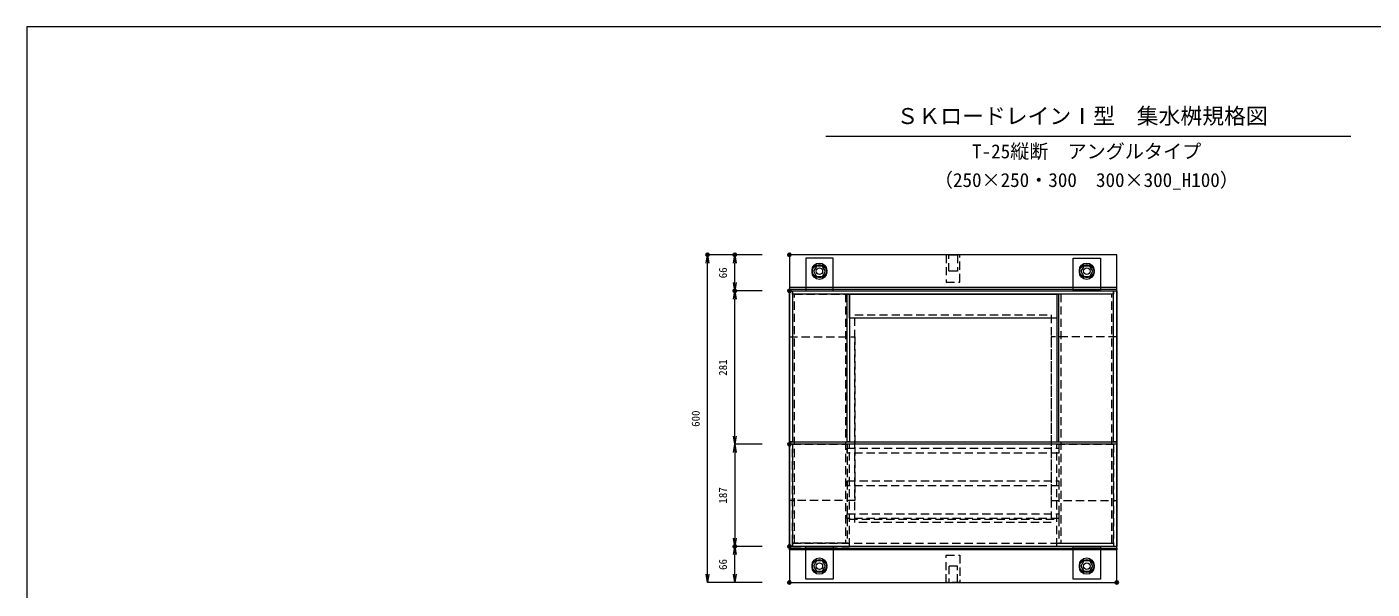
# Model space of a CAD drawing. Units: millimetres, scale not verified. Extents: x -5952 to -2062, y -185 to 2655.
# Drawn here: x -5952 to -3487, y 1626 to 2655 of the extents above; entities that cross this region are included whole.
import ezdxf
from ezdxf.enums import TextEntityAlignment as Align

# ---------------------------------------------------------------- set-up
doc = ezdxf.new("R2010")
doc.units = ezdxf.units.MM
doc.header["$LTSCALE"] = 30
doc.header["$PDMODE"] = 32
doc.header["$PDSIZE"] = 6
doc.linetypes.add('USER1', pattern=[0.75, 0.5, -0.25])
for name, color, linetype, lineweight in [('0-1_TITLE', 7, 'Continuous', 18), ('0-3_KIJUN', 3, 'Continuous', 18), ('0-5_SUNPO', 3, 'Continuous', 18), ('0-6_UKEWAKU', 4, 'Continuous', 18), ('0-9__0-0_0', 7, 'Continuous', 18)]:
    doc.layers.add(name, color=color, linetype=linetype, lineweight=lineweight)
doc.layers.add('0-A__0-2_DEFPOINTS', color=7, linetype='Continuous')
doc.styles.add('ＭＳ ゴシック', font='')
doc.styles.get('ＭＳ ゴシック').set_extended_font_data('MS Gothic')

# ---------------------------------------------------------------- blocks, each defined once
blk = doc.blocks.new('_OPEN')
at = {"layer": '0-9__0-0_0'}
blk.add_line((0, 0), (-1, 0), dxfattribs=at)
blk.add_lwpolyline([(-1, 0.167), (0, 0), (-1, -0.167)], dxfattribs=at)
blk = doc.blocks.new('_D15')
at = {"layer": '0-5_SUNPO'}
for p, q in [((1330.02, 2034.93), (1280.02, 2034.93)), ((1280.02, 1983.93), (1280.02, 2019.93)), ((1330.02, 1968.93), (1280.02, 1968.93))]:
    blk.add_line(p, q, dxfattribs=at)
at = {"layer": '0-A__0-2_DEFPOINTS'}
for p in [(1280.02, 2034.93), (1380.02, 2034.93), (1380.02, 1968.93)]:
    blk.add_point(p, dxfattribs=at)
at = {"layer": '0-5_SUNPO', "xscale": 15, "yscale": 15}
for p, rotation in [((1280.02, 2034.93), 90), ((1280.02, 1968.93), 270)]:
    blk.add_blockref('_OPEN', p, dxfattribs=dict(at, rotation=rotation))
at = {"layer": '0-5_SUNPO', "color": 7, "style": 'ＭＳ ゴシック'}
blk.add_text('66', height=14.66, rotation=90, dxfattribs=at).set_placement((1270.02, 1991.93), align=Align.BOTTOM_LEFT)
blk = doc.blocks.new('_D16')
at = {"layer": '0-5_SUNPO'}
for p, q in [((1330.02, 2568.93), (1280.02, 2568.93)), ((1280.02, 2517.93), (1280.02, 2553.93)), ((1330.02, 2502.93), (1280.02, 2502.93))]:
    blk.add_line(p, q, dxfattribs=at)
at = {"layer": '0-A__0-2_DEFPOINTS'}
for p in [(1280.02, 2568.93), (1380.02, 2568.93), (1380.02, 2502.93)]:
    blk.add_point(p, dxfattribs=at)
at = {"layer": '0-5_SUNPO', "xscale": 15, "yscale": 15}
for p, rotation in [((1280.02, 2568.93), 90), ((1280.02, 2502.93), 270)]:
    blk.add_blockref('_OPEN', p, dxfattribs=dict(at, rotation=rotation))
at = {"layer": '0-5_SUNPO', "color": 7, "style": 'ＭＳ ゴシック'}
blk.add_text('66', height=14.66, rotation=90, dxfattribs=at).set_placement((1270.02, 2525.93), align=Align.BOTTOM_LEFT)
blk = doc.blocks.new('_D17')
at = {"layer": '0-5_SUNPO'}
for p, q in [((1330.02, 2568.93), (1230.02, 2568.93)), ((1230.02, 1983.93), (1230.02, 2553.93)), ((1330.02, 1968.93), (1230.02, 1968.93))]:
    blk.add_line(p, q, dxfattribs=at)
at = {"layer": '0-A__0-2_DEFPOINTS'}
for p in [(1230.02, 2568.93), (1380.02, 2568.93), (1380.02, 1968.93)]:
    blk.add_point(p, dxfattribs=at)
at = {"layer": '0-5_SUNPO', "xscale": 15, "yscale": 15}
for p, rotation in [((1230.02, 2568.93), 90), ((1230.02, 1968.93), 270)]:
    blk.add_blockref('_OPEN', p, dxfattribs=dict(at, rotation=rotation))
at = {"layer": '0-5_SUNPO', "color": 7, "style": 'ＭＳ ゴシック'}
blk.add_text('600', height=14.66, rotation=90, dxfattribs=at).set_placement((1220.02, 2253.93), align=Align.BOTTOM_LEFT)
blk = doc.blocks.new('_D19')
at = {"layer": '0-5_SUNPO'}
for p, q in [((1380.02, 1918.93), (1380.02, 1868.93)), ((1980.02, 1918.93), (1980.02, 1868.93)), ((1395.02, 1868.93), (1965.02, 1868.93))]:
    blk.add_line(p, q, dxfattribs=at)
at = {"layer": '0-A__0-2_DEFPOINTS'}
for p in [(1380.02, 1968.93), (1980.02, 1968.93), (1980.02, 1868.93)]:
    blk.add_point(p, dxfattribs=at)
at = {"layer": '0-5_SUNPO', "xscale": 15, "yscale": 15, "rotation": 180}
blk.add_blockref('_OPEN', (1380.02, 1868.93), dxfattribs=at)
at = {"layer": '0-5_SUNPO', "xscale": 15, "yscale": 15}
blk.add_blockref('_OPEN', (1980.02, 1868.93), dxfattribs=at)
at = {"layer": '0-5_SUNPO', "color": 7, "style": 'ＭＳ ゴシック'}
blk.add_text('600', height=14.66, dxfattribs=at).set_placement((1665.02, 1878.93), align=Align.BOTTOM_LEFT)
blk = doc.blocks.new('M16_insert_dan')
at = {"layer": '0-3_KIJUN', "linetype": 'USER1'}
for points in [[(0, -12.5), (-50, -12.5), (-50, 12.5), (0, 12.5)], [(0, 8), (-30, 8), (-30, -8), (0, -8)]]:
    blk.add_lwpolyline(points, close=True, dxfattribs=at)
blk = doc.blocks.new('_D107')
at = {"layer": '0-5_SUNPO'}
for p, q in [((1330.02, 2502.93), (1280.02, 2502.93)), ((1280.02, 2236.93), (1280.02, 2487.93)), ((1330.02, 2221.93), (1280.02, 2221.93))]:
    blk.add_line(p, q, dxfattribs=at)
at = {"layer": '0-A__0-2_DEFPOINTS'}
for p in [(1280.02, 2502.93), (1380.02, 2502.93), (1380.02, 2221.93)]:
    blk.add_point(p, dxfattribs=at)
at = {"layer": '0-5_SUNPO', "xscale": 15, "yscale": 15}
for p, rotation in [((1280.02, 2502.93), 90), ((1280.02, 2221.93), 270)]:
    blk.add_blockref('_OPEN', p, dxfattribs=dict(at, rotation=rotation))
at = {"layer": '0-5_SUNPO', "color": 7, "style": 'ＭＳ ゴシック'}
blk.add_text('281', height=14.66, rotation=90, dxfattribs=at).set_placement((1270.02, 2347.43), align=Align.BOTTOM_LEFT)
blk = doc.blocks.new('_D106')
at = {"layer": '0-5_SUNPO'}
for p, q in [((1330.02, 2221.93), (1280.02, 2221.93)), ((1280.02, 2206.93), (1280.02, 2049.93)), ((1330.02, 2034.93), (1280.02, 2034.93))]:
    blk.add_line(p, q, dxfattribs=at)
at = {"layer": '0-A__0-2_DEFPOINTS'}
for p in [(1380.02, 2221.93), (1280.02, 2034.93), (1380.02, 2034.93)]:
    blk.add_point(p, dxfattribs=at)
at = {"layer": '0-5_SUNPO', "xscale": 15, "yscale": 15}
for p, rotation in [((1280.02, 2221.93), 90), ((1280.02, 2034.93), 270)]:
    blk.add_blockref('_OPEN', p, dxfattribs=dict(at, rotation=rotation))
at = {"layer": '0-5_SUNPO', "color": 7, "style": 'ＭＳ ゴシック'}
blk.add_text('187', height=14.66, rotation=90, dxfattribs=at).set_placement((1270.02, 2113.43), align=Align.BOTTOM_LEFT)
blk = doc.blocks.new('UKE_HEIMEN')
at = {"layer": '0-6_UKEWAKU'}
for p, q in [((41.5, 505.5), (41.5, 502.5)), ((68.5, 502.5), (68.5, 505.5)), ((531.5, 505.5), (531.5, 502.5)), ((558.5, 502.5), (558.5, 505.5)), ((41.5, -34.5), (41.5, -37.5)), ((68.5, -37.5), (68.5, -34.5)), ((531.5, -34.5), (531.5, -37.5)), ((558.5, -37.5), (558.5, -34.5))]:
    blk.add_line(p, q, dxfattribs=at)
at = {"layer": '0-6_UKEWAKU', "linetype": 'USER1'}
blk.add_line((490, 418), (110, 418), dxfattribs=at)
at = {"layer": '0-6_UKEWAKU'}
for points in [[(30, 528), (80, 528), (80, 468), (30, 468)], [(520, 528), (570, 528), (570, 468), (520, 468)], [(0, 468), (600, 468), (600, 0), (0, 0)], [(600, 276.5), (0, 276.5), (0, 281), (600, 281)], [(0, 276.5), (6, 276.5), (6, 0), (0, 0)], [(110, 276.5), (106, 276.5), (106, 6), (110, 6)], [(494, 6), (490, 6), (490, 276.5), (494, 276.5)], [(600, 0), (594, 0), (594, 276.5), (600, 276.5)], [(110, 50), (490, 50), (490, 6), (110, 6)], [(6, 6), (594, 6), (594, 0), (6, 0)], [(80, -60), (30, -60), (30, 0), (80, 0)], [(520, -60), (570, -60), (570, 0), (520, 0)]]:
    blk.add_lwpolyline(points, close=True, dxfattribs=at)
at = {"layer": '0-6_UKEWAKU', "linetype": 'USER1'}
for points in [[(6, 468), (594, 468), (594, 462), (6, 462)], [(6, 468), (110, 468), (110, 281), (6, 281)], [(6, 281), (106, 281), (106, 462), (6, 462)], [(9.2, 6), (102.8, 6), (102.8, 462), (9.2, 462)], [(594, 468), (490, 468), (490, 281), (594, 281)], [(594, 281), (494, 281), (494, 462), (594, 462)], [(590.8, 6), (497.2, 6), (497.2, 462), (590.8, 462)], [(106, 417), (494, 417), (494, 408), (106, 408)], [(106, 357), (494, 357), (494, 348), (106, 348)], [(106, 297), (494, 297), (494, 288), (106, 288)]]:
    blk.add_lwpolyline(points, close=True, dxfattribs=at)
at = {"layer": '0-6_UKEWAKU'}
for centre in [(55, 505.5), (545, 505.5), (55, 502.5), (545, 502.5), (55, -34.5), (55, -37.5), (545, -34.5), (545, -37.5)]:
    blk.add_circle(centre, 13.5, dxfattribs=at)

msp = doc.modelspace()

# ---------------------------------------------------------------- linework, layer by layer
at = {"layer": '0-1_TITLE', "color": 1}
msp.add_line((-4488.16, 2454.99), (-3526.08, 2454.99), dxfattribs=at)
at = {"layer": '0-1_TITLE', "color": 2}
msp.add_lwpolyline([(-5952.12, -185.01), (-2062.12, -185.01), (-2062.12, 2654.99), (-5952.12, 2654.99)], close=True, dxfattribs=at)
at = {"layer": '0-3_KIJUN', "color": 7}
for points in [[(-4554.99, 1637.71), (-3954.99, 1637.71), (-3954.99, 2237.71), (-4554.99, 2237.71)], [(-3954.99, 2177.71), (-4554.99, 2177.71), (-4554.99, 2174.71), (-3954.99, 2174.71)], [(-3954.99, 1697.71), (-4554.99, 1697.71), (-4554.99, 1700.71), (-3954.99, 1700.71)]]:
    msp.add_lwpolyline(points, close=True, dxfattribs=at)
at = {"layer": '0-3_KIJUN'}
for points in [[(-4505.47, 2217.2), (-4510.94, 2207.71), (-4505.47, 2198.23), (-4494.52, 2198.23), (-4489.04, 2207.71), (-4494.52, 2217.2)], [(-4015.47, 2217.2), (-4020.94, 2207.71), (-4015.47, 2198.23), (-4004.52, 2198.23), (-3999.04, 2207.71), (-4004.52, 2217.2)], [(-4505.47, 1677.2), (-4510.94, 1667.71), (-4505.47, 1658.23), (-4494.52, 1658.23), (-4489.04, 1667.71), (-4494.52, 1677.2)], [(-4015.47, 1677.2), (-4020.94, 1667.71), (-4015.47, 1658.23), (-4004.52, 1658.23), (-3999.04, 1667.71), (-4004.52, 1677.2)]]:
    msp.add_lwpolyline(points, close=True, dxfattribs=at)
at = {"layer": '0-3_KIJUN', "color": 7, "linetype": 'USER1'}
msp.add_lwpolyline([(-4434.99, 2127.71), (-4074.99, 2127.71), (-4074.99, 1747.71), (-4434.99, 1747.71)], close=True, dxfattribs=at)
for points in [[(-4554.99, 2087.71), (-4434.99, 2087.71), (-4434.99, 1787.71), (-4554.99, 1787.71)], [(-3954.99, 2087.71), (-4074.99, 2087.71), (-4074.99, 1787.71), (-3954.99, 1787.71)]]:
    msp.add_lwpolyline(points, dxfattribs=at)
at = {"layer": '0-3_KIJUN', "color": 7}
for centre in [(-4499.99, 2207.71), (-4009.99, 2207.71), (-4499.99, 1667.71), (-4009.99, 1667.71)]:
    msp.add_circle(centre, 6, dxfattribs=at)

# ---------------------------------------------------------------- block references
at = {"layer": '0-3_KIJUN', "xscale": -1, "rotation": 270}
msp.add_blockref('M16_insert_dan', (-4254.99, 2237.71), dxfattribs=at)
at = {"layer": '0-3_KIJUN', "rotation": 270}
msp.add_blockref('M16_insert_dan', (-4254.99, 1637.71), dxfattribs=at)
at = {"layer": '0-5_SUNPO'}
for name in ['_D17', '_D16', '_D107', '_D106', '_D15', '_D19']:
    msp.add_blockref(name, (-5935.01, -331.21), dxfattribs=at)
at = {"layer": '0-6_UKEWAKU', "rotation": 180}
msp.add_blockref('UKE_HEIMEN', (-3954.99, 2171.71), dxfattribs=at)

# ---------------------------------------------------------------- texts
at = {"layer": '0-1_TITLE', "style": 'ＭＳ ゴシック'}
for s, height, p in [('ＳＫロードレインⅠ型\u3000集水桝規格図', 29.33, (-4358.52, 2468.37)), ('T-25縦断\u3000アングルタイプ', 25.66, (-4220.15, 2406.66)), ('（250×250・300\u3000300×300_H100）', 25.66, (-4290.15, 2354.16))]:
    msp.add_text(s, height=height, dxfattribs=at).set_placement(p, align=Align.BOTTOM_LEFT)

doc.saveas('drawing.dxf')
